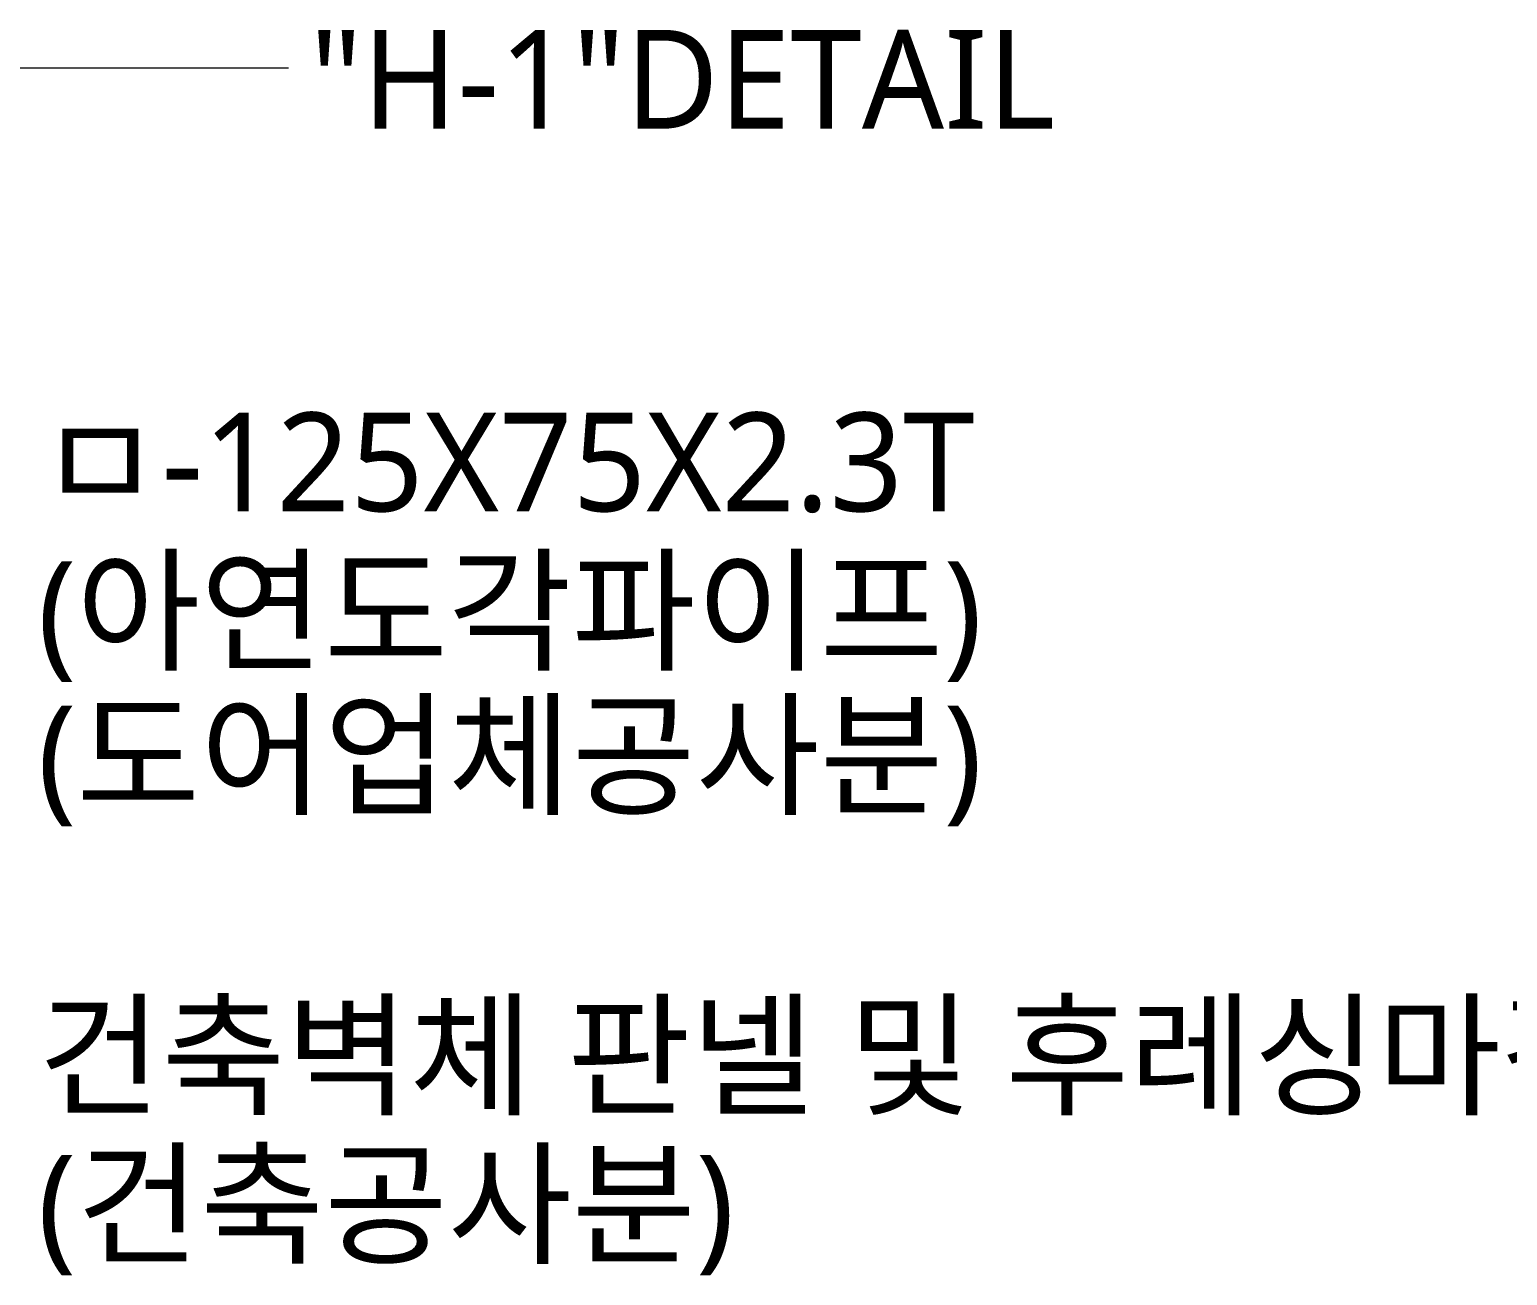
# Model space of a CAD drawing. Header units: millimetres. Extents: x 909 to 159266, y 137 to 21462.
# Drawn here: x 97238 to 98882, y 14698 to 16084 of the extents above; entities that cross this region are included whole.
import ezdxf

# ---------------------------------------------------------------- set-up
doc = ezdxf.new("R2010")
doc.units = ezdxf.units.MM
doc.header["$LTSCALE"] = 50
doc.header["$MEASUREMENT"] = 0
doc.layers.add('건축120130$0$TEX', color=3, linetype='Continuous', lineweight=15)
doc.styles.get("Standard").update_dxf_attribs({"font": 'NanumGothicBold.ttf'})
doc.styles.add('울릉도M', font='NanumGothic.ttf')
doc.dimstyles.new('ISO-25', dxfattribs={"dimtxt": 2.5, "dimasz": 2.5, "dimexe": 1.25, "dimexo": 0.625, "dimtad": 1, "dimtxsty": 'Standard', "dimcen": 2.5, "dimadec": 0, "dimazin": 0, "dimtfac": 1, "dimtmove": 0, "dimatfit": 3, "dimfxl": 1, "dimarcsym": 0})

msp = doc.modelspace()

# ---------------------------------------------------------------- texts
at = {"layer": '건축120130$0$TEX', "style": '울릉도M'}
for s, p in [('"H-1"DETAIL', (97549.56535325616, 15973.99626888734, -7.412113482640565e-09)), ('ㅁ-125X75X2.3T', (97246.79376576745, 15548.49840914205, -7.412113482640565e-09)), ('(아연도각파이프)', (97246.79376576745, 15382.99174491785, -7.412113482640565e-09)), ('(도어업체공사분)', (97246.79376576745, 15222.37989275347, -7.412113482640565e-09)), ('건축벽체 판넬 및 후레싱마감', (97246.79376576745, 14888.2912387655, -7.412113482640565e-09)), ('(건축공사분)', (97246.79376576745, 14722.7845745413, -7.412113482640565e-09))]:
    msp.add_text(s, height=109.8429661837459, dxfattribs=at).set_placement(p)

# ---------------------------------------------------------------- leaders
msp.add_leader([(96636.79174517372, 15717.59466901355, -7.412113482640565e-09), (97146.39406650417, 16041.84276306469, -7.412113482640565e-09), (97525.72536429667, 16041.84276306469, -7.412113482640565e-09)], dimstyle='ISO-25', override={"dimasz": 50, "dimtad": 0, "dimclrd": 1, "dimlwd": 9})

doc.saveas('drawing.dxf')
